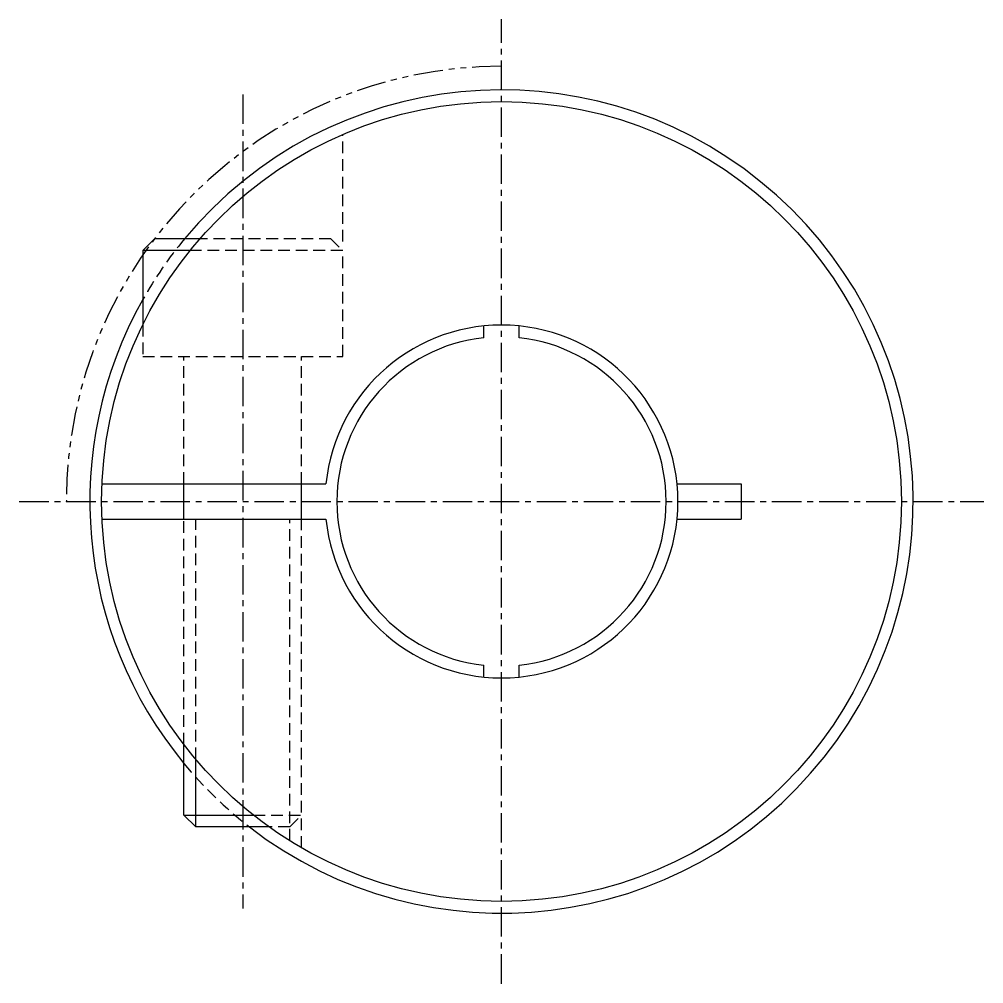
# Model space of a CAD drawing. Extents: x -134 to -27, y 11 to 71.
# Drawn here: x -68.35 to -27.35, y 30.16 to 71.16 of the extents above; entities that cross this region are included whole.
import ezdxf

# ---------------------------------------------------------------- set-up
doc = ezdxf.new("R2010")
doc.units = 0
for name, pattern in [('CENTER', [2, 1.25, -0.25, 0.25, -0.25]), ('DASHED', [0.75, 0.5, -0.25]), ('PHANTOM', [2.5, 1.25, -0.25, 0.25, -0.25, 0.25, -0.25])]:
    doc.linetypes.add(name, pattern=pattern)
doc.layers.get('0').update_dxf_attribs({"linetype": 'CONTINUOUS'})
doc.layers.add('CENTER', color=1, linetype='CENTER')

msp = doc.modelspace()

# ---------------------------------------------------------------- linework, layer by layer
at = {"color": 3, "linetype": 'DASHED'}
for p, q in [((-54.599, 61.708), (-54.599, 66.258)), ((-55.099, 61.822), (-60.667, 61.822)), ((-55.099, 61.822), (-54.599, 61.322)), ((-54.599, 61.322), (-61.086, 61.322)), ((-54.599, 56.822), (-54.599, 61.322)), ((-63.099, 58.168), (-63.099, 56.822)), ((-63.099, 56.822), (-54.599, 56.822)), ((-61.349, 51.406), (-61.349, 56.822)), ((-56.349, 51.406), (-56.349, 56.822)), ((-61.349, 40.324), (-61.349, 49.906)), ((-60.849, 39.701), (-60.849, 49.906)), ((-56.849, 36.233), (-56.849, 49.906)), ((-56.349, 35.933), (-56.349, 49.906)), ((-58.394, 37.322), (-56.349, 37.322)), ((-56.849, 36.822), (-56.349, 37.322)), ((-56.849, 36.822), (-57.729, 36.822))]:
    msp.add_line(p, q, dxfattribs=at)
at = {"color": 7, "linetype": 'CONTINUOUS'}
for p, q in [((-63.099, 61.322), (-62.599, 61.822)), ((-60.667, 61.822), (-62.599, 61.822)), ((-63.099, 61.322), (-63.099, 58.168)), ((-61.086, 61.322), (-63.099, 61.322)), ((-48.599, 57.615), (-48.599, 58.118)), ((-47.099, 57.615), (-47.099, 58.118)), ((-64.849, 51.406), (-55.311, 51.406)), ((-61.349, 49.906), (-61.349, 51.406)), ((-56.349, 49.906), (-56.349, 51.406)), ((-40.386, 51.406), (-37.659, 51.406)), ((-37.659, 51.406), (-37.659, 49.906)), ((-64.849, 49.906), (-55.311, 49.906)), ((-40.386, 49.906), (-37.659, 49.906)), ((-48.599, 43.193), (-48.599, 43.696)), ((-47.099, 43.193), (-47.099, 43.696)), ((-61.349, 37.322), (-61.349, 40.324)), ((-61.349, 37.322), (-60.849, 36.822)), ((-61.349, 37.322), (-58.394, 37.322)), ((-57.729, 36.822), (-60.849, 36.822))]:
    msp.add_line(p, q, dxfattribs=at)
at = {"color": 3, "linetype": 'CONTINUOUS'}
msp.add_line((-60.849, 36.822), (-60.849, 39.701), dxfattribs=at)
at = {"color": 7, "linetype": 'CONTINUOUS'}
msp.add_circle((-47.849, 50.656), 17, dxfattribs=at)
at = {"color": 3, "linetype": 'PHANTOM'}
msp.add_arc((-47.849, 50.656), 18.5, 90, 180, dxfattribs=at)
at = {"color": 7, "linetype": 'CONTINUOUS'}
for radius, start, end in [(17.5, 232.2317, 140.3514), (17.5, 150.6251, 219.5177), (7.5, 185.7392, 174.2608), (7, 96.1506, 263.8494), (7, 276.1506, 83.8494)]:
    msp.add_arc((-47.849, 50.656), radius, start, end, dxfattribs=at)
at = {"color": 3, "linetype": 'DASHED'}
for start, end in [(140.3514, 150.6251), (219.5177, 232.2317)]:
    msp.add_arc((-47.849, 50.656), 17.5, start, end, dxfattribs=at)
at = {"layer": 'CENTER', "color": 1, "linetype": 'CENTER'}
for p, q in [((-47.849, 30.156), (-47.849, 71.156)), ((-58.849, 67.955), (-58.849, 33.357)), ((-68.349, 50.656), (-27.349, 50.656))]:
    msp.add_line(p, q, dxfattribs=at)

doc.saveas('drawing.dxf')
